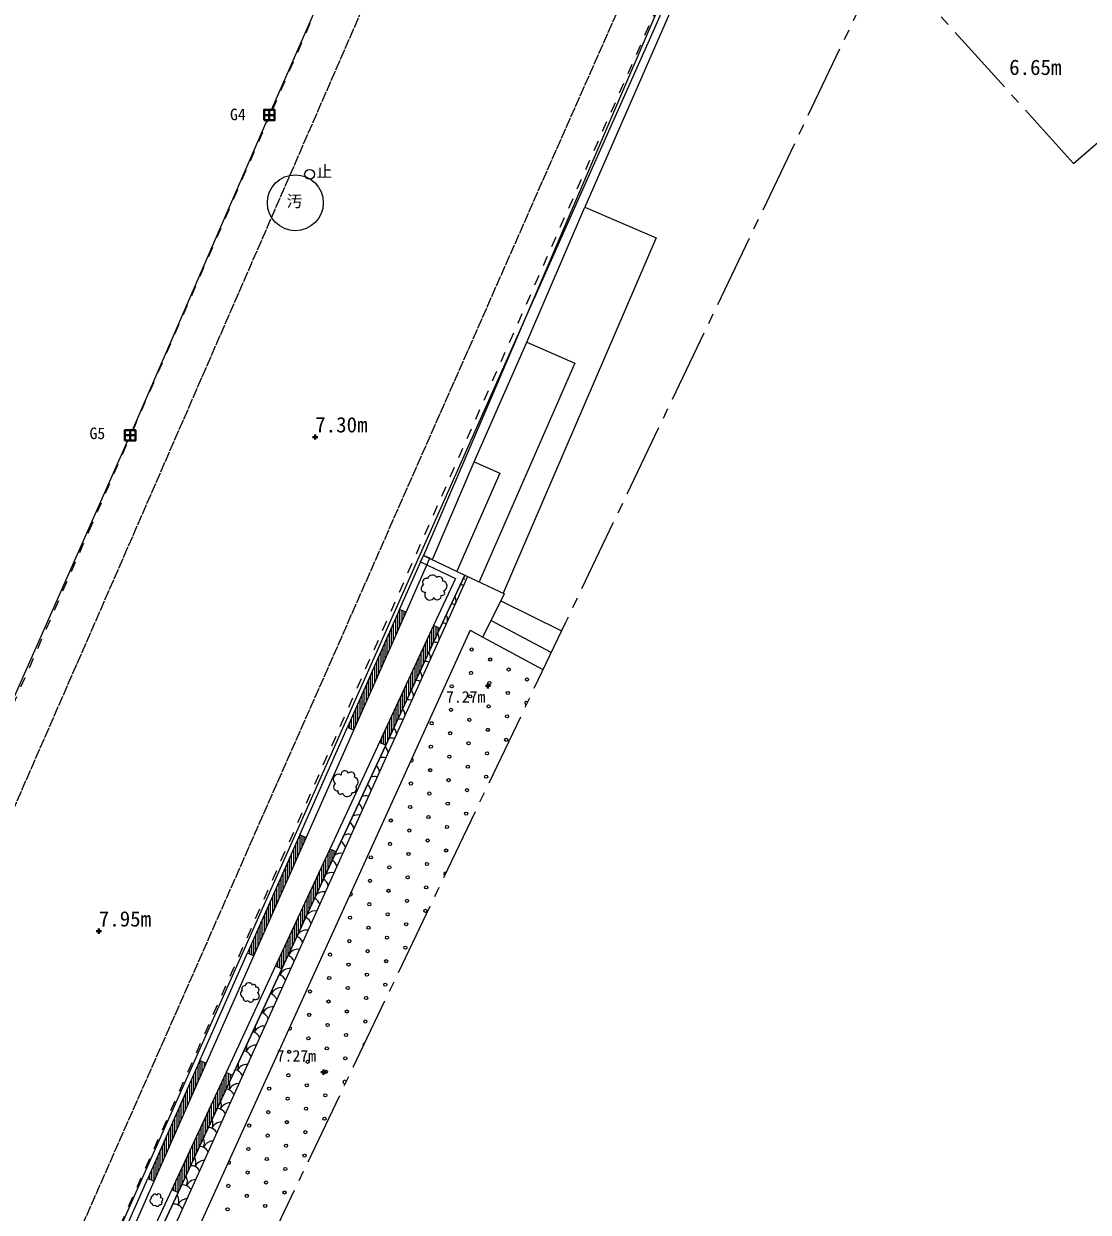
# Model space of a CAD drawing. Units: millimetres on the paper. Extents: x -403 to 403, y -279 to 279.
# Drawn here: x -104.5 to -3, y 52.8 to 166.1 of the extents above; entities that cross this region are included whole.
import ezdxf
from ezdxf.enums import TextEntityAlignment as Align

# ---------------------------------------------------------------- set-up
doc = ezdxf.new("R2010")
doc.units = ezdxf.units.MM
for name, pattern in [('USER1', [2, 1, -1]), ('USER2', [1.01, 1, -0.01]), ('USER3', [10, 7, -1, 1, -1])]:
    doc.linetypes.add(name, pattern=pattern)
for name, color, linetype, lineweight in [('0-1_1', 7, 'Continuous', 18), ('0-A_10', 1, 'Continuous', 18), ('0-C_12', 3, 'Continuous', 40)]:
    doc.layers.add(name, color=color, linetype=linetype, lineweight=lineweight)
doc.styles.add('ＭＳ ゴシック', font='')
doc.styles.get('ＭＳ ゴシック').set_extended_font_data('MS Gothic')

msp = doc.modelspace()

# ---------------------------------------------------------------- linework, layer by layer
at = {"layer": '0-1_1'}
for p, q in [((-80.886, 157.904), (-55.098, 216.887)), ((-37.387, 179.85), (-51.023, 148.615)), ((-40.057, 176.873), (-66.404, 115.43)), ((-94.157, 127.383), (-81.322, 156.904)), ((-44.226, 145.691), (-58.794, 111.825)), ((-56.555, 135.756), (-51.976, 133.748)), ((-51.976, 133.748), (-61.109, 112.929)), ((-122.683, 63.063), (-94.596, 126.383)), ((-61.564, 124.337), (-59.122, 123.265)), ((-59.122, 123.265), (-63.193, 113.986)), ((-68.678, 110.294), (-66.404, 115.43)), ((-68.678, 110.294), (-66.404, 115.43)), ((-66.689, 114.828), (-66.404, 115.43)), ((-66.404, 115.43), (-62.473, 113.565)), ((-65.794, 115.16), (-66.404, 115.43)), ((-63.193, 113.986), (-63.22, 113.925)), ((-62.541, 112.665), (-62.184, 113.455)), ((-62.473, 113.565), (-58.687, 111.787)), ((-59.023, 111.113), (-58.687, 111.787)), ((-68.852, 108.255), (-68.851, 109.902)), ((-68.652, 108.707), (-68.651, 110.282)), ((-68.451, 109.158), (-68.451, 110.193)), ((-68.251, 109.61), (-68.251, 110.105)), ((-69.252, 107.351), (-69.251, 108.998)), ((-69.052, 107.803), (-69.051, 109.45)), ((-65.41, 107.239), (-65.41, 108.744)), ((-59.956, 109.24), (-54.249, 106.199)), ((-61.947, 108.304), (-74.479, 80.775)), ((-69.852, 105.996), (-69.852, 107.643)), ((-69.652, 106.448), (-69.652, 108.095)), ((-69.452, 106.9), (-69.452, 108.547)), ((-65.81, 106.377), (-65.81, 107.96)), ((-65.61, 106.808), (-65.61, 108.391)), ((-65.21, 107.67), (-65.21, 108.651)), ((-65.01, 108.1), (-65.01, 108.558)), ((-60.748, 107.649), (-55.026, 104.546)), ((-70.252, 105.093), (-70.252, 106.739)), ((-70.052, 105.544), (-70.052, 107.191)), ((-66.411, 105.085), (-66.41, 106.668)), ((-66.211, 105.516), (-66.21, 107.099)), ((-66.011, 105.946), (-66.01, 107.53)), ((-70.852, 103.737), (-70.852, 105.384)), ((-70.652, 104.189), (-70.652, 105.836)), ((-70.452, 104.641), (-70.452, 106.288)), ((-67.011, 103.793), (-67.011, 105.376)), ((-66.811, 104.223), (-66.811, 105.807)), ((-66.611, 104.654), (-66.611, 106.237)), ((-71.252, 102.834), (-71.252, 104.481)), ((-71.052, 103.285), (-71.052, 104.932)), ((-67.411, 102.931), (-67.411, 104.514)), ((-67.211, 103.362), (-67.211, 104.945)), ((-71.852, 101.478), (-71.852, 103.125)), ((-71.652, 101.93), (-71.652, 103.577)), ((-71.452, 102.382), (-71.452, 104.029)), ((-68.011, 101.639), (-68.011, 103.222)), ((-67.811, 102.07), (-67.811, 103.653)), ((-67.611, 102.5), (-67.611, 104.084)), ((-72.252, 100.575), (-72.252, 102.222)), ((-72.052, 101.027), (-72.052, 102.674)), ((-68.411, 100.777), (-68.411, 102.361)), ((-68.211, 101.208), (-68.211, 102.791)), ((-72.852, 99.22), (-72.852, 100.867)), ((-72.652, 99.671), (-72.652, 101.318)), ((-72.452, 100.123), (-72.452, 101.77)), ((-69.011, 99.485), (-69.011, 101.068)), ((-68.811, 99.916), (-68.811, 101.499)), ((-68.611, 100.347), (-68.611, 101.93)), ((-73.252, 98.885), (-73.252, 99.963)), ((-73.052, 98.796), (-73.052, 100.415)), ((-69.611, 98.193), (-69.611, 99.776)), ((-69.411, 98.624), (-69.411, 100.207)), ((-69.211, 99.054), (-69.211, 100.638)), ((-78.2, 88.789), (-73.651, 99.062)), ((-78.2, 88.789), (-73.651, 99.062)), ((-73.452, 98.973), (-73.452, 99.511)), ((-70.011, 97.346), (-70.011, 98.914)), ((-69.811, 97.762), (-69.811, 99.345)), ((-70.61, 97.624), (-75.335, 87.45)), ((-70.411, 97.532), (-70.411, 98.053)), ((-70.211, 97.439), (-70.211, 98.484)), ((-78.374, 86.75), (-78.373, 88.397)), ((-78.174, 87.202), (-78.173, 88.777)), ((-77.974, 87.654), (-77.973, 88.688)), ((-77.773, 88.105), (-77.773, 88.6)), ((-78.774, 85.846), (-78.774, 87.493)), ((-78.574, 86.298), (-78.573, 87.945)), ((-75.306, 85.93), (-75.305, 87.436)), ((-75.106, 86.361), (-75.105, 87.343)), ((-74.905, 86.792), (-74.905, 87.25)), ((-79.374, 84.491), (-79.374, 86.138)), ((-79.174, 84.943), (-79.174, 86.59)), ((-78.974, 85.395), (-78.974, 87.042)), ((-75.906, 84.638), (-75.906, 86.221)), ((-75.706, 85.069), (-75.705, 86.652)), ((-75.506, 85.5), (-75.505, 87.083)), ((-79.774, 83.588), (-79.774, 85.235)), ((-79.574, 84.039), (-79.574, 85.686)), ((-76.306, 83.777), (-76.306, 85.36)), ((-76.106, 84.207), (-76.106, 85.79)), ((-80.374, 82.232), (-80.374, 83.879)), ((-80.174, 82.684), (-80.174, 84.331)), ((-79.974, 83.136), (-79.974, 84.783)), ((-76.906, 82.484), (-76.906, 84.067)), ((-76.706, 82.915), (-76.706, 84.498)), ((-76.506, 83.346), (-76.506, 84.929)), ((-80.774, 81.329), (-80.774, 82.976)), ((-80.574, 81.781), (-80.574, 83.427)), ((-77.506, 81.192), (-77.506, 82.775)), ((-77.306, 81.623), (-77.306, 83.206)), ((-77.106, 82.053), (-77.106, 83.637)), ((-81.374, 79.974), (-81.374, 81.62)), ((-81.174, 80.425), (-81.174, 82.072)), ((-80.974, 80.877), (-80.974, 82.524)), ((-77.906, 80.33), (-77.906, 81.914)), ((-77.706, 80.761), (-77.706, 82.344)), ((-74.479, 80.775), (-98.723, 27.519)), ((-81.774, 79.07), (-81.774, 80.717)), ((-81.574, 79.522), (-81.574, 81.169)), ((-78.506, 79.038), (-78.506, 80.621)), ((-78.306, 79.469), (-78.306, 81.052)), ((-78.106, 79.9), (-78.106, 81.483)), ((-82.374, 77.715), (-82.374, 79.362)), ((-82.174, 78.166), (-82.174, 79.813)), ((-81.974, 78.618), (-81.974, 80.265)), ((-79.106, 77.746), (-79.106, 79.329)), ((-78.906, 78.177), (-78.906, 79.76)), ((-78.706, 78.607), (-78.706, 80.191)), ((-82.774, 77.38), (-82.774, 78.458)), ((-82.574, 77.291), (-82.574, 78.91)), ((-79.506, 76.884), (-79.506, 78.468)), ((-79.306, 77.315), (-79.306, 78.898)), ((-87.722, 67.284), (-83.173, 77.557)), ((-87.722, 67.284), (-83.173, 77.557)), ((-82.974, 77.468), (-82.974, 78.006)), ((-80.106, 76.13), (-80.106, 77.175)), ((-79.906, 76.038), (-79.906, 77.606)), ((-79.706, 76.454), (-79.706, 78.037)), ((-80.505, 76.316), (-85.23, 66.141)), ((-80.306, 76.223), (-80.306, 76.745)), ((-87.896, 65.245), (-87.895, 66.892)), ((-87.696, 65.697), (-87.695, 67.272)), ((-87.496, 66.149), (-87.495, 67.184)), ((-87.295, 66.6), (-87.295, 67.095)), ((-88.296, 64.342), (-88.296, 65.988)), ((-88.096, 64.793), (-88.095, 66.44)), ((-85.401, 64.191), (-85.401, 65.774)), ((-85.201, 64.622), (-85.201, 66.127)), ((-85.001, 65.053), (-85.001, 66.034)), ((-84.801, 65.483), (-84.801, 65.942)), ((-88.896, 62.986), (-88.896, 64.633)), ((-88.696, 63.438), (-88.696, 65.085)), ((-88.496, 63.89), (-88.496, 65.537)), ((-85.801, 63.33), (-85.801, 64.913)), ((-85.601, 63.76), (-85.601, 65.343)), ((-89.296, 62.083), (-89.296, 63.73)), ((-89.096, 62.534), (-89.096, 64.181)), ((-86.401, 62.037), (-86.401, 63.62)), ((-86.201, 62.468), (-86.201, 64.051)), ((-86.001, 62.899), (-86.001, 64.482)), ((-89.896, 60.727), (-89.896, 62.374)), ((-89.696, 61.179), (-89.696, 62.826)), ((-89.496, 61.631), (-89.496, 63.278)), ((-87.001, 60.745), (-87.001, 62.328)), ((-86.801, 61.176), (-86.801, 62.759)), ((-86.601, 61.607), (-86.601, 63.19)), ((-90.296, 59.824), (-90.296, 61.471)), ((-90.096, 60.276), (-90.096, 61.923)), ((-87.401, 59.884), (-87.401, 61.467)), ((-87.201, 60.314), (-87.201, 61.897)), ((-90.896, 58.469), (-90.896, 60.115)), ((-90.696, 58.92), (-90.696, 60.567)), ((-90.496, 59.372), (-90.496, 61.019)), ((-88.001, 58.591), (-88.001, 60.174)), ((-87.801, 59.022), (-87.801, 60.605)), ((-87.601, 59.453), (-87.601, 61.036)), ((-91.296, 57.565), (-91.296, 59.212)), ((-91.096, 58.017), (-91.096, 59.664)), ((-88.401, 57.73), (-88.401, 59.313)), ((-88.201, 58.161), (-88.201, 59.744)), ((-91.896, 56.21), (-91.896, 57.857)), ((-91.696, 56.662), (-91.696, 58.308)), ((-91.496, 57.113), (-91.496, 58.76)), ((-89.001, 56.437), (-89.001, 58.021)), ((-88.801, 56.868), (-88.801, 58.451)), ((-88.601, 57.299), (-88.601, 58.882)), ((-92.296, 55.875), (-92.296, 56.953)), ((-92.096, 55.786), (-92.096, 57.405)), ((-89.601, 55.145), (-89.601, 56.728)), ((-89.401, 55.576), (-89.401, 57.159)), ((-89.201, 56.007), (-89.201, 57.59)), ((-97.244, 45.779), (-92.695, 56.052)), ((-97.244, 45.779), (-92.695, 56.052)), ((-92.496, 55.964), (-92.496, 56.501)), ((-90.001, 54.822), (-90.001, 55.867)), ((-89.801, 54.729), (-89.801, 56.298)), ((-90.4, 55.007), (-95.125, 44.833)), ((-90.201, 54.915), (-90.201, 55.436))]:
    msp.add_line(p, q, dxfattribs=at)
at = {"layer": '0-1_1', "linetype": 'USER1'}
for p, q in [((-80.794, 157.904), (-55.096, 216.887)), ((-94.092, 127.383), (-81.23, 156.904))]:
    msp.add_line(p, q, dxfattribs=at)
at = {"layer": '0-1_1', "linetype": 'USER3'}
for p, q in [((-22.416, 172.695), (-52.859, 109.051)), ((-22.416, 172.695), (-4.444, 152.796)), ((-4.444, 152.796), (-1.614, 155.225)), ((-52.859, 109.051), (-93.058, 24.941))]:
    msp.add_line(p, q, dxfattribs=at)
at = {"layer": '0-1_1', "linetype": 'USER2'}
for points in [[(-41.434, 238.229), (-94.641, 116.109), (-137.462, 18.141), (-188.896, -98.605)], [(-42.309, 179.996), (-43.103, 178.228), (-112.892, 19.968), (-192.275, -156.369)]]:
    msp.add_lwpolyline(points, dxfattribs=at)
at = {"layer": '0-1_1', "linetype": 'USER1'}
for points in [[(-189.236, -157.737), (-109.847, 18.611), (-40.057, 176.873)], [(-122.405, 62.577), (-98.307, 117.708), (-94.528, 126.383)]]:
    msp.add_lwpolyline(points, dxfattribs=at)
at = {"layer": '0-1_1'}
for points in [[(-61.564, 124.337), (-56.555, 135.756), (-51.023, 148.615), (-44.226, 145.691)], [(-66.404, 115.43), (-65.56, 115.03), (-61.564, 124.337)], [(-66.404, 115.43), (-62.473, 113.565), (-64.835, 108.477), (-70.006, 97.343), (-74.73, 87.169), (-79.901, 76.035), (-84.626, 65.86), (-89.796, 54.726), (-94.521, 44.552), (-99.691, 33.418), (-102.053, 28.331), (-104.492, 29.41), (-102.217, 34.547)], [(-100.296, 33.699), (-102.382, 29.205), (-103.612, 29.75), (-101.608, 34.277), (-96.634, 45.509), (-92.086, 55.782), (-87.112, 67.014), (-82.564, 77.287), (-77.59, 88.519), (-73.042, 98.792), (-68.068, 110.024), (-65.794, 115.16)], [(-66.689, 114.828), (-63.356, 113.246), (-65.44, 108.758)], [(-104.492, 29.41), (-102.053, 28.331), (-99.691, 33.418), (-94.521, 44.552), (-89.796, 54.726), (-84.626, 65.86), (-79.901, 76.035), (-74.73, 87.169), (-70.006, 97.343), (-64.835, 108.477), (-62.473, 113.565)], [(-102.053, 28.331), (-100.834, 27.791), (-62.541, 112.665)], [(-61.947, 108.304), (-60.748, 107.649), (-59.023, 111.113), (-53.246, 108.237)]]:
    msp.add_lwpolyline(points, dxfattribs=at)
for points in [[(-68.678, 110.294), (-73.651, 99.062), (-73.042, 98.792), (-68.068, 110.024)], [(-70.006, 97.343), (-64.835, 108.477), (-65.44, 108.758), (-70.61, 97.624)], [(-78.2, 88.789), (-83.173, 77.557), (-82.564, 77.287), (-77.59, 88.519)], [(-79.901, 76.035), (-74.73, 87.169), (-75.335, 87.45), (-80.505, 76.316)], [(-87.722, 67.284), (-92.695, 56.052), (-92.086, 55.782), (-87.112, 67.014)], [(-89.796, 54.726), (-84.626, 65.86), (-85.23, 66.141), (-90.4, 55.007)]]:
    msp.add_lwpolyline(points, close=True, dxfattribs=at)
for centre, radius in [((-77.266, 151.759), 0.467), ((-78.623, 149.041), 2.667), ((-61.804, 106.471), 0.15), ((-60.047, 105.516), 0.15), ((-61.88, 104.236), 0.15), ((-58.289, 104.562), 0.15), ((-63.713, 102.955), 0.15), ((-60.122, 103.282), 0.15), ((-56.531, 103.608), 0.15), ((-61.955, 102.001), 0.15), ((-58.364, 102.327), 0.15), ((-63.788, 100.721), 0.15), ((-60.197, 101.047), 0.15), ((-62.031, 99.766), 0.15), ((-58.44, 100.093), 0.15), ((-65.621, 99.44), 0.15), ((-63.864, 98.486), 0.15), ((-60.273, 98.812), 0.15), ((-62.106, 97.531), 0.15), ((-58.515, 97.858), 0.15), ((-65.697, 97.205), 0.15), ((-63.939, 96.251), 0.15), ((-60.348, 96.577), 0.15), ((-62.181, 95.297), 0.15), ((-65.772, 94.97), 0.15), ((-64.014, 94.016), 0.15), ((-60.424, 94.342), 0.15), ((-67.605, 93.69), 0.15), ((-65.848, 92.736), 0.15), ((-62.257, 93.062), 0.15), ((-64.09, 91.781), 0.15), ((-67.681, 91.455), 0.15), ((-65.923, 90.501), 0.15), ((-62.332, 90.827), 0.15), ((-69.514, 90.174), 0.15), ((-64.165, 89.547), 0.15), ((-67.756, 89.22), 0.15), ((-65.998, 88.266), 0.15), ((-69.589, 87.94), 0.15), ((-64.241, 87.312), 0.15), ((-71.422, 86.659), 0.15), ((-67.831, 86.985), 0.15), ((-66.074, 86.031), 0.15), ((-69.665, 85.705), 0.15), ((-71.498, 84.424), 0.15), ((-67.907, 84.751), 0.15), ((-66.149, 83.796), 0.15), ((-69.74, 83.47), 0.15), ((-71.573, 82.19), 0.15), ((-67.982, 82.516), 0.15), ((-66.225, 81.562), 0.15), ((-73.406, 80.909), 0.15), ((-69.815, 81.235), 0.15), ((-68.058, 80.281), 0.15), ((-71.648, 79.955), 0.15), ((-73.482, 78.674), 0.15), ((-69.891, 79), 0.15), ((-68.133, 78.046), 0.15), ((-75.315, 77.394), 0.15), ((-71.724, 77.72), 0.15), ((-73.557, 76.439), 0.15), ((-69.966, 76.766), 0.15), ((-75.39, 75.159), 0.15), ((-71.799, 75.485), 0.15), ((-77.223, 73.878), 0.15), ((-73.632, 74.205), 0.15), ((-70.042, 74.531), 0.15), ((-75.465, 72.924), 0.15), ((-71.875, 73.25), 0.15), ((-77.299, 71.644), 0.15), ((-73.708, 71.97), 0.15), ((-75.541, 70.689), 0.15), ((-71.95, 71.016), 0.15), ((-77.374, 69.409), 0.15), ((-73.783, 69.735), 0.15), ((-79.207, 68.128), 0.15), ((-75.616, 68.454), 0.15), ((-77.449, 67.174), 0.15), ((-73.859, 67.5), 0.15), ((-79.282, 65.893), 0.15), ((-75.692, 66.22), 0.15), ((-81.115, 64.613), 0.15), ((-77.525, 64.939), 0.15), ((-79.358, 63.659), 0.15), ((-75.767, 63.985), 0.15), ((-81.191, 62.378), 0.15), ((-77.6, 62.704), 0.15), ((-83.024, 61.097), 0.15), ((-79.433, 61.424), 0.15), ((-75.842, 61.75), 0.15), ((-81.266, 60.143), 0.15), ((-77.676, 60.47), 0.15), ((-83.099, 58.863), 0.15), ((-79.509, 59.189), 0.15), ((-81.342, 57.908), 0.15), ((-77.751, 58.235), 0.15), ((-83.175, 56.628), 0.15), ((-79.584, 56.954), 0.15), ((-81.417, 55.674), 0.15), ((-85.008, 55.347), 0.15), ((-83.25, 54.393), 0.15), ((-79.659, 54.719), 0.15), ((-85.083, 53.113), 0.15), ((-81.493, 53.439), 0.15)]:
    msp.add_circle(centre, radius, dxfattribs=at)
for centre, radius, start, end in [((-65.55, 113.086), 0.48, 30.41425, 164.19134), ((-64.91, 113.049), 0.36, 350.8125, 128.82675), ((-63.486, 112.963), 1, 10.86178, 23.38075), ((-66.264, 112.283), 0.36, 110.75637, 279.09414), ((-66.146, 112.883), 0.36, 68.12678, 226.98949), ((-64.637, 112.519), 0.48, 287.94927, 80.1674), ((-62.977, 111.643), 1, 67.01512, 85.7241), ((-65.808, 111.661), 0.48, 146.26079, 328.29862), ((-65.077, 111.569), 0.36, 206.35551, 12.22461), ((-64.619, 111.861), 0.24, 243.92046, 57.03942), ((-64.296, 111.134), 1, 349.7137, 26.074), ((-63.786, 109.815), 1, 67.81747, 87.93325), ((-64.596, 107.986), 1, 68.62024, 90.17891), ((-65.106, 109.305), 1, 352.71536, 28.66828), ((-65.915, 107.476), 1, 355.27271, 31.17858), ((-65.406, 106.157), 1, 69.42357, 92.46657), ((-66.725, 105.648), 1, 357.54262, 33.61698), ((-67.535, 103.819), 1, 359.60725, 35.99339), ((-66.216, 104.328), 1, 70.22763, 94.80258), ((-67.025, 102.5), 1, 71.03259, 97.19429), ((-68.345, 101.99), 1, 1.51605, 38.31613), ((-69.154, 100.161), 1, 3.30147, 40.59228), ((-67.835, 100.671), 1, 71.8386, 99.65039), ((-56.607, 101.373), 0.15, 41.68781, 267.23964), ((-68.645, 98.842), 1, 72.64583, 102.18131), ((-69.964, 98.333), 1, 4.98621, 42.82791), ((-69.455, 97.013), 1, 73.45444, 104.79981), ((-70.774, 96.504), 1, 6.58683, 45.02838), ((-71.583, 94.675), 1, 8.1159, 47.19838), ((-70.264, 95.185), 1, 74.26461, 107.52179), ((-67.53, 95.925), 0.15, 226.94786, 84.09872), ((-74.527, 94.095), 0.48, 56.26079, 238.29862), ((-73.905, 94.551), 0.36, 20.75637, 189.09414), ((-73.305, 94.433), 0.36, 338.12678, 136.98949), ((-73.101, 93.837), 0.48, 300.41425, 74.19134), ((-71.074, 93.356), 1, 75.0765, 110.36759), ((-74.619, 93.364), 0.36, 116.35551, 282.22461), ((-74.327, 92.906), 0.24, 153.92046, 327.03942), ((-73.139, 93.197), 0.36, 260.8125, 38.82675), ((-72.393, 92.846), 1, 9.5832, 49.34216), ((-73.669, 92.924), 0.48, 197.94926, 350.1674), ((-73.203, 91.018), 1, 10.99652, 51.46354), ((-71.884, 91.527), 1, 75.89029, 113.36404), ((-72.693, 89.698), 1, 76.70616, 116.54775), ((-74.013, 89.189), 1, 12.36218, 53.56603), ((-73.503, 87.87), 1, 77.5243, 119.9712), ((-74.822, 87.36), 1, 13.68542, 55.6529), ((-75.632, 85.531), 1, 14.9706, 57.7272), ((-74.313, 86.041), 1, 78.34489, 123.71445), ((-75.123, 84.212), 1, 79.16811, 127.91113), ((-64.316, 85.077), 0.15, 68.53584, 240.39161), ((-76.442, 83.703), 1, 16.22142, 59.79184), ((-77.252, 81.874), 1, 17.44106, 61.84959), ((-75.932, 82.383), 1, 79.99418, 132.81821), ((-73.331, 83.144), 0.15, 220.42915, 90.61743), ((-76.742, 80.555), 1, 80.82329, 139.07876), ((-78.061, 80.045), 1, 18.63226, 63.90317), ((-77.552, 78.726), 1, 81.65565, 150.66341), ((-78.871, 78.216), 1, 19.79739, 65.95522), ((-79.681, 76.388), 1, 20.93855, 68.00838), ((-78.362, 76.897), 1, 82.49148, 156.11705), ((-80.19, 77.707), 1, 336.11705, 349.8849), ((-79.171, 75.068), 1, 83.331, 156.11705), ((-80.491, 74.559), 1, 22.05758, 70.0653), ((-81, 75.878), 1, 336.11705, 356.49387), ((-83.485, 73.657), 0.36, 120.41425, 254.19134), ((-83.457, 74.136), 0.27, 80.8125, 218.82675), ((-83.059, 74.341), 0.36, 17.94927, 170.1674), ((-82.565, 74.354), 0.18, 333.92046, 147.03942), ((-82.416, 73.463), 0.36, 236.26079, 58.29862), ((-82.346, 74.011), 0.27, 296.35551, 102.22461), ((-81.3, 72.73), 1, 23.15613, 72.12867), ((-81.81, 74.049), 1, 336.11705, 1.55372), ((-79.981, 73.24), 1, 84.17445, 156.11705), ((-83.332, 73.21), 0.27, 158.12678, 316.98949), ((-82.882, 73.121), 0.27, 200.75637, 9.09414), ((-82.11, 70.901), 1, 24.23568, 74.20126), ((-82.62, 72.221), 1, 336.11705, 5.84043), ((-80.791, 71.411), 1, 85.02206, 156.11705), ((-81.601, 69.582), 1, 85.87409, 156.11705), ((-83.429, 70.392), 1, 336.11705, 9.64434), ((-79.132, 70.363), 0.15, 213.54075, 97.50582), ((-82.92, 69.073), 1, 25.29753, 76.28595), ((-83.73, 67.244), 1, 26.34287, 78.38577), ((-84.239, 68.563), 1, 336.11705, 13.11196), ((-82.41, 67.753), 1, 86.73079, 156.11705), ((-72.025, 68.781), 0.15, 96.4119, 212.51555), ((-85.049, 66.734), 1, 336.11705, 16.32947), ((-83.22, 65.925), 1, 87.59244, 156.11705), ((-84.539, 65.415), 1, 27.37279, 80.50394), ((-85.349, 63.586), 1, 28.38827, 82.64394), ((-85.859, 64.906), 1, 336.11705, 19.3527), ((-84.03, 64.096), 1, 88.45933, 156.11705), ((-73.934, 65.265), 0.15, 6.41026, 302.51719), ((-86.668, 63.077), 1, 336.11705, 22.22028), ((-86.159, 61.758), 1, 29.39021, 84.80953), ((-84.84, 62.267), 1, 89.33176, 156.11705), ((-87.478, 61.248), 1, 336.11705, 24.9603), ((-85.649, 60.438), 1, 90.21003, 156.11705), ((-86.969, 59.929), 1, 30.37942, 87.0049), ((-87.778, 58.1), 1, 31.35667, 89.23465), ((-88.288, 59.419), 1, 336.11705, 27.59396), ((-86.459, 58.61), 1, 91.09448, 156.11705), ((-89.098, 57.591), 1, 336.11705, 30.13778), ((-87.269, 56.781), 1, 91.98545, 156.11705), ((-88.588, 56.271), 1, 32.32266, 91.50402), ((-84.932, 57.582), 0.15, 206.08738, 104.95919), ((-89.907, 55.762), 1, 336.11705, 32.60494), ((-88.079, 54.952), 1, 92.88332, 156.11705), ((-92.263, 54.252), 0.12, 63.92046, 237.03942), ((-92.035, 54.398), 0.18, 26.35551, 192.22462), ((-91.669, 54.352), 0.24, 326.26079, 148.29862), ((-90.717, 53.933), 1, 336.11705, 35.00618), ((-89.398, 54.443), 1, 33.27802, 93.81898), ((-92.255, 53.923), 0.24, 107.94927, 260.1674), ((-92.118, 53.658), 0.18, 170.8125, 308.82675), ((-91.798, 53.639), 0.24, 210.41425, 344.19134), ((-91.5, 53.741), 0.18, 248.12678, 46.98949), ((-91.441, 54.041), 0.18, 290.75637, 99.09414), ((-90.207, 52.614), 1, 34.22336, 96.18641), ((-88.888, 53.123), 1, 93.78846, 156.11705)]:
    msp.add_arc(centre, radius, start, end, dxfattribs=at)
at = {"layer": '0-A_10'}
msp.add_line((-38.061, 179.85), (-189.263, -159.45), dxfattribs=at)
at = {"layer": '0-C_12'}
for p, q in [((-81.104, 156.904), (-81.104, 157.904)), ((-81.604, 157.404), (-80.604, 157.404)), ((-94.874, 126.883), (-93.874, 126.883)), ((-94.374, 126.383), (-94.374, 127.383)), ((-76.728, 126.468), (-76.728, 126.968)), ((-76.978, 126.718), (-76.478, 126.718)), ((-60.254, 102.738), (-60.254, 103.238)), ((-60.504, 102.988), (-60.004, 102.988)), ((-97.611, 79.627), (-97.111, 79.627)), ((-97.361, 79.377), (-97.361, 79.877)), ((-76.19, 66.197), (-75.69, 66.197)), ((-75.94, 65.947), (-75.94, 66.447))]:
    msp.add_line(p, q, dxfattribs=at)
for points in [[(-81.604, 156.904), (-80.604, 156.904), (-80.604, 157.904), (-81.604, 157.904)], [(-94.874, 126.383), (-93.874, 126.383), (-93.874, 127.383), (-94.874, 127.383)]]:
    msp.add_lwpolyline(points, close=True, dxfattribs=at)

# ---------------------------------------------------------------- texts
at = {"layer": '0-1_1', "style": 'ＭＳ ゴシック'}
for s, p in [('止', (-76.612, 151.142)), ('汚', (-79.452, 148.31))]:
    msp.add_text(s, height=1.1, rotation=359.919, dxfattribs=at).set_placement(p, align=Align.BOTTOM_LEFT)
at = {"layer": '0-C_12', "color": 7, "style": 'ＭＳ ゴシック'}
for s, height, p in [('6.65m', 1.466, (-10.569, 160.784)), ('G4', 1.1, (-84.852, 156.584)), ('7.30m', 1.466, (-76.728, 126.718)), ('G5', 1.1, (-98.248, 126.189)), ('7.27m', 1.1, (-64.253, 101.079)), ('7.95m', 1.466, (-97.361, 79.627)), ('7.27m', 1.1, (-80.395, 66.865))]:
    msp.add_text(s, height=height, rotation=359.919, dxfattribs=at).set_placement(p, align=Align.BOTTOM_LEFT)

doc.saveas('drawing.dxf')
